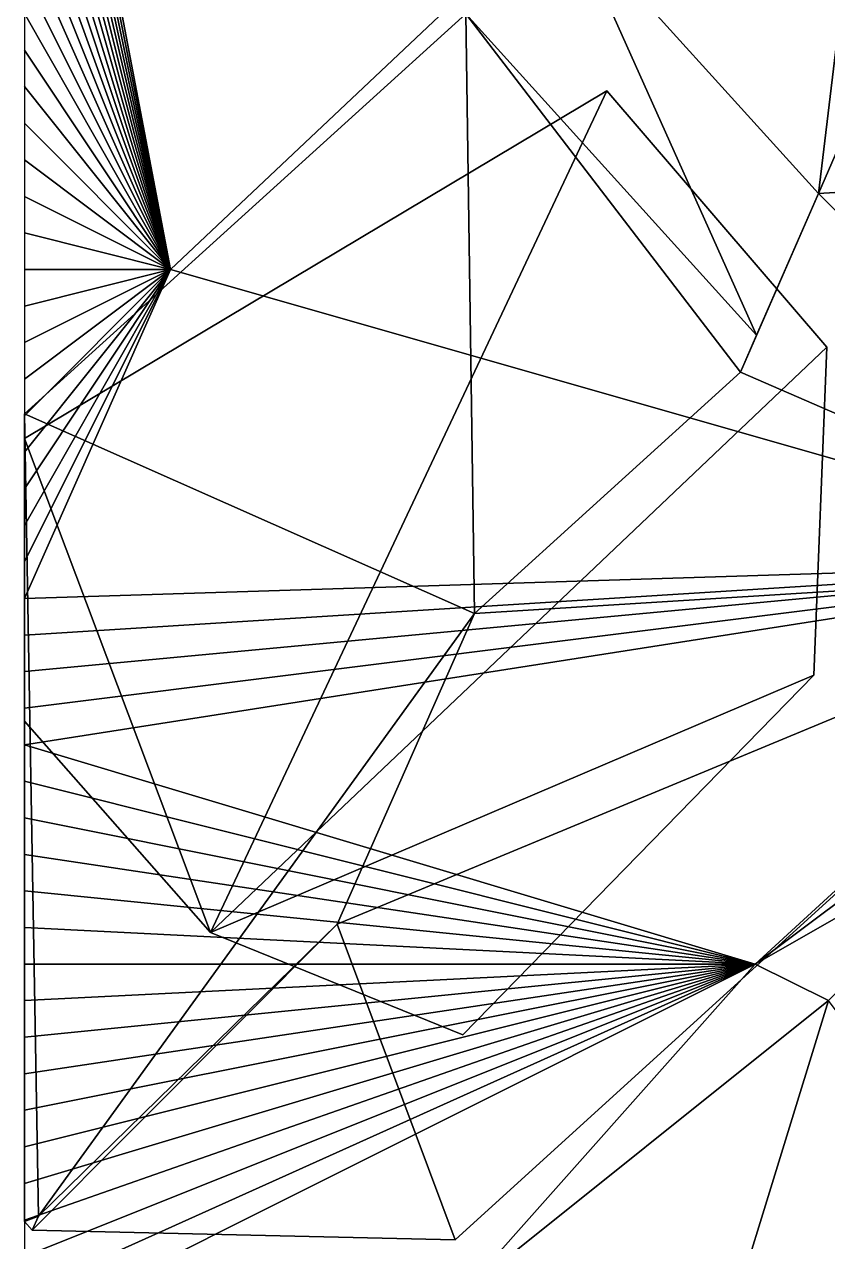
# Model space of a CAD drawing. Header units: metres. Extents: x -1103 to 901, y -902 to 905.
# Drawn here: x -1100 to -1056, y -669.2 to -602.6 of the extents above; entities that cross this region are included whole.
import ezdxf

# ---------------------------------------------------------------- set-up
doc = ezdxf.new("R2010")
doc.units = ezdxf.units.M
for name, color, linetype in [('OSM_BUILDING_FOOTPRINTS', 7, 'CONTINUOUS'), ('OSM_BUILDING_ROOFS', 1, 'CONTINUOUS'), ('OSM_BUILDING_WALLS', 8, 'CONTINUOUS'), ('OSM_TERRAIN', 3, 'CONTINUOUS')]:
    doc.layers.add(name, color=color, linetype=linetype)

msp = doc.modelspace()

# ---------------------------------------------------------------- linework, layer by layer
at = {"layer": 'OSM_BUILDING_FOOTPRINTS'}
for points in [[(-1036.042, -632.385, 10.942), (-1036.33, -610.599, 10.942), (-1032.527, -602.968, 10.942), (-1052.38, -580.762, 10.942), (-1052.866, -581.205, 10.942), (-1070.132, -596.843, 10.942), (-1075.846, -602.018, 10.942), (-1100, -623.894, 10.942), (-1100, -668.084, 10.942), (-1099.577, -668.55, 10.942), (-1076.431, -669.091, 10.942)], [(-1056.789, -638.203, 10.967), (-1056.082, -620.254, 10.967), (-1068.131, -606.221, 10.967), (-1100, -625.239, 10.967), (-1100, -640.702, 10.967), (-1089.806, -652.271, 10.967), (-1076, -657.877, 10.967)]]:
    msp.add_polyline3d(points, close=True, dxfattribs=at)
at = {"layer": 'OSM_BUILDING_ROOFS'}
for points in [[(-1052.866, -581.205, 31.942), (-1070.132, -596.843, 31.942), (-1056.549, -611.84, 35.226)], [(-1052.866, -581.205, 31.942), (-1056.549, -611.84, 35.226), (-1054.228, -606.511, 34.838)], [(-1070.132, -596.843, 31.942), (-1075.846, -602.018, 31.942), (-1059.927, -619.595, 35.791)], [(-1070.132, -596.843, 31.942), (-1059.927, -619.595, 35.791), (-1056.549, -611.84, 35.226)], [(-1075.846, -602.018, 31.942), (-1100, -623.894, 31.942), (-1075.36, -634.822, 35.942)], [(-1075.846, -602.018, 31.942), (-1075.36, -634.822, 35.942), (-1060.81, -621.621, 35.939)], [(-1075.846, -602.018, 31.942), (-1060.81, -621.621, 35.939), (-1059.927, -619.595, 35.791)], [(-1089.806, -652.271, 37.967), (-1068.131, -606.221, 37.967), (-1100, -625.239, 37.967)], [(-1089.806, -652.271, 37.967), (-1056.082, -620.254, 37.967), (-1068.131, -606.221, 37.967)], [(-1056.549, -611.84, 35.226), (-1036.33, -610.599, 31.942), (-1054.228, -606.511, 34.838)], [(-1056.549, -611.84, 35.226), (-1036.042, -632.385, 31.942), (-1036.33, -610.599, 31.942)], [(-1056.549, -611.84, 35.226), (-1059.927, -619.595, 35.791), (-1060.81, -621.621, 35.939)], [(-1056.549, -611.84, 35.226), (-1060.81, -621.621, 35.939), (-1036.042, -632.385, 31.942)], [(-989.075, -622.288, 21.963), (-994.16, -617.875, 21.963), (-1057.573, -696.351, 21.963)], [(-1089.806, -652.271, 37.967), (-1056.789, -638.203, 37.967), (-1056.082, -620.254, 37.967)], [(-1036.042, -632.385, 31.942), (-1060.81, -621.621, 35.939), (-1075.36, -634.822, 35.942)], [(-989.075, -622.288, 21.963), (-1057.573, -696.351, 21.963), (-1052.621, -700.2, 21.963)], [(-1099.228, -667.786, 32.067), (-1075.36, -634.822, 35.942), (-1100, -623.894, 31.942)], [(-1099.228, -667.786, 32.067), (-1100, -623.894, 31.942), (-1100, -668.084, 31.942)], [(-1089.806, -652.271, 37.967), (-1100, -625.239, 37.967), (-1100, -640.702, 37.967)], [(-1036.042, -632.385, 31.942), (-1075.36, -634.822, 35.942), (-1082.878, -651.814, 34.721)], [(-1036.042, -632.385, 31.942), (-1082.878, -651.814, 34.721), (-1076.431, -669.091, 31.942)], [(-1099.228, -667.786, 32.067), (-1082.878, -651.814, 34.721), (-1075.36, -634.822, 35.942)], [(-1089.806, -652.271, 37.967), (-1076, -657.877, 37.967), (-1056.789, -638.203, 37.967)], [(-1099.577, -668.55, 31.942), (-1076.431, -669.091, 31.942), (-1082.878, -651.814, 34.721)], [(-1099.577, -668.55, 31.942), (-1082.878, -651.814, 34.721), (-1099.228, -667.786, 32.067)], [(-1100, -668.084, 31.942), (-1099.577, -668.55, 31.942), (-1099.228, -667.786, 32.067)]]:
    msp.add_3dface(points, dxfattribs=at)
at = {"layer": 'OSM_BUILDING_WALLS'}
for points in [[(-1075.846, -602.018, 10.942), (-1100, -623.894, 10.942), (-1100, -623.894, 31.942)], [(-1075.846, -602.018, 10.942), (-1100, -623.894, 31.942), (-1075.846, -602.018, 31.942)], [(-1068.131, -606.221, 10.967), (-1100, -625.239, 10.967), (-1100, -625.239, 37.967)], [(-1068.131, -606.221, 10.967), (-1100, -625.239, 37.967), (-1068.131, -606.221, 37.967)], [(-1056.082, -620.254, 10.967), (-1068.131, -606.221, 10.967), (-1068.131, -606.221, 37.967)], [(-1056.082, -620.254, 10.967), (-1068.131, -606.221, 37.967), (-1056.082, -620.254, 37.967)], [(-994.16, -617.875, 11.963), (-1057.573, -696.351, 11.963), (-1057.573, -696.351, 21.963)], [(-994.16, -617.875, 11.963), (-1057.573, -696.351, 21.963), (-994.16, -617.875, 21.963)], [(-1056.789, -638.203, 10.967), (-1056.082, -620.254, 10.967), (-1056.082, -620.254, 37.967)], [(-1056.789, -638.203, 10.967), (-1056.082, -620.254, 37.967), (-1056.789, -638.203, 37.967)], [(-1100, -623.894, 10.942), (-1100, -668.084, 10.942), (-1100, -668.084, 31.942)], [(-1100, -623.894, 10.942), (-1100, -668.084, 31.942), (-1100, -623.894, 31.942)], [(-1100, -625.239, 10.967), (-1100, -640.702, 10.967), (-1100, -640.702, 37.967)], [(-1100, -625.239, 10.967), (-1100, -640.702, 37.967), (-1100, -625.239, 37.967)], [(-1076.431, -669.091, 10.942), (-1036.042, -632.385, 10.942), (-1036.042, -632.385, 31.942)], [(-1076.431, -669.091, 10.942), (-1036.042, -632.385, 31.942), (-1076.431, -669.091, 31.942)], [(-1076, -657.877, 10.967), (-1056.789, -638.203, 10.967), (-1056.789, -638.203, 37.967)], [(-1076, -657.877, 10.967), (-1056.789, -638.203, 37.967), (-1076, -657.877, 37.967)], [(-1100, -640.702, 10.967), (-1089.806, -652.271, 10.967), (-1089.806, -652.271, 37.967)], [(-1100, -640.702, 10.967), (-1089.806, -652.271, 37.967), (-1100, -640.702, 37.967)], [(-1089.806, -652.271, 10.967), (-1076, -657.877, 10.967), (-1076, -657.877, 37.967)], [(-1089.806, -652.271, 10.967), (-1076, -657.877, 37.967), (-1089.806, -652.271, 37.967)], [(-1100, -668.084, 10.942), (-1099.577, -668.55, 10.942), (-1099.577, -668.55, 31.942)], [(-1100, -668.084, 10.942), (-1099.577, -668.55, 31.942), (-1100, -668.084, 31.942)], [(-1099.577, -668.55, 10.942), (-1076.431, -669.091, 10.942), (-1076.431, -669.091, 31.942)], [(-1099.577, -668.55, 10.942), (-1076.431, -669.091, 31.942), (-1099.577, -668.55, 31.942)]]:
    msp.add_3dface(points, dxfattribs=at)
at = {"layer": 'OSM_TERRAIN'}
for points in [[(-1092, -616, 12.959), (-1022, -550, 13.184), (-1100, -574, 12.99)], [(-1036, -632, 13.012), (-1022, -550, 13.184), (-1092, -616, 12.959)], [(-1092, -616, 12.959), (-1100, -574, 12.99), (-1100, -576, 12.981)], [(-1100, -578, 12.972), (-1092, -616, 12.959), (-1100, -576, 12.981)], [(-1100, -580, 12.964), (-1092, -616, 12.959), (-1100, -578, 12.972)], [(-1100, -582, 12.955), (-1092, -616, 12.959), (-1100, -580, 12.964)], [(-1100, -584, 12.947), (-1092, -616, 12.959), (-1100, -582, 12.955)], [(-1100, -586, 12.939), (-1092, -616, 12.959), (-1100, -584, 12.947)], [(-1100, -588, 12.931), (-1092, -616, 12.959), (-1100, -586, 12.939)], [(-1100, -590, 12.926), (-1092, -616, 12.959), (-1100, -588, 12.931)], [(-1100, -592, 12.92), (-1092, -616, 12.959), (-1100, -590, 12.926)], [(-1100, -594, 12.918), (-1092, -616, 12.959), (-1100, -592, 12.92)], [(-1100, -596, 12.918), (-1092, -616, 12.959), (-1100, -594, 12.918)], [(-1100, -598, 12.918), (-1092, -616, 12.959), (-1100, -596, 12.918)], [(-1100, -600, 12.918), (-1092, -616, 12.959), (-1100, -598, 12.918)], [(-1100, -602, 12.918), (-1092, -616, 12.959), (-1100, -600, 12.918)], [(-1100, -604, 12.918), (-1092, -616, 12.959), (-1100, -602, 12.918)], [(-1100, -606, 12.918), (-1092, -616, 12.959), (-1100, -604, 12.918)], [(-1100, -608, 12.894), (-1092, -616, 12.959), (-1100, -606, 12.918)], [(-1100, -610, 12.856), (-1092, -616, 12.959), (-1100, -608, 12.894)], [(-1100, -612, 12.801), (-1092, -616, 12.959), (-1100, -610, 12.856)], [(-1100, -614, 12.704), (-1092, -616, 12.959), (-1100, -612, 12.801)], [(-1100, -614, 12.704), (-1100, -616, 12.606), (-1092, -616, 12.959)], [(-1100, -632, 12.967), (-1092, -616, 12.959), (-1100, -630, 12.967)], [(-1100, -632, 12.967), (-1100, -634, 12.967), (-1092, -616, 12.959)], [(-1100, -634, 12.967), (-1036, -632, 13.012), (-1092, -616, 12.959)], [(-1100, -630, 12.967), (-1092, -616, 12.959), (-1100, -628, 12.967)], [(-1092, -616, 12.959), (-1100, -626, 12.967), (-1100, -628, 12.967)], [(-1100, -626, 12.967), (-1092, -616, 12.959), (-1100, -624, 12.976)], [(-1100, -624, 12.976), (-1092, -616, 12.959), (-1100, -622, 12.823)], [(-1100, -622, 12.823), (-1092, -616, 12.959), (-1100, -620, 12.575)], [(-1100, -620, 12.575), (-1092, -616, 12.959), (-1100, -618, 12.509)], [(-1100, -618, 12.509), (-1092, -616, 12.959), (-1100, -616, 12.606)], [(-1100, -640, 12.967), (-1100, -642, 12.974), (-1036, -632, 13.012)], [(-1100, -640, 12.967), (-1036, -632, 13.012), (-1100, -638, 12.967)], [(-1100, -642, 12.974), (-1060, -654, 13), (-1036, -632, 13.012)], [(-1100, -638, 12.967), (-1036, -632, 13.012), (-1100, -636, 12.967)], [(-1100, -636, 12.967), (-1036, -632, 13.012), (-1100, -634, 12.967)], [(-1052, -648, 13.209), (-1036, -632, 13.012), (-1060, -654, 13)], [(-1100, -644, 12.985), (-1060, -654, 13), (-1100, -642, 12.974)], [(-1100, -646, 12.996), (-1060, -654, 13), (-1100, -644, 12.985)], [(-1100, -648, 13), (-1060, -654, 13), (-1100, -646, 12.996)], [(-1056, -656, 14.127), (-1046, -646, 13.848), (-1060, -654, 13)], [(-1060, -654, 13), (-1046, -646, 13.848), (-1052, -648, 13.209)], [(-1100, -650, 13), (-1060, -654, 13), (-1100, -648, 13)], [(-1100, -652, 13), (-1060, -654, 13), (-1100, -650, 13)], [(-1100, -654, 13), (-1060, -654, 13), (-1100, -652, 13)], [(-1100, -674, 13), (-1060, -654, 13), (-1100, -672, 13)], [(-1100, -674, 13), (-1076, -672, 13.165), (-1060, -654, 13)], [(-1100, -672, 13), (-1060, -654, 13), (-1100, -670, 13)], [(-1100, -670, 13), (-1060, -654, 13), (-1100, -668, 13)], [(-1100, -668, 13), (-1060, -654, 13), (-1100, -666, 13)], [(-1100, -666, 13), (-1060, -654, 13), (-1100, -664, 13)], [(-1100, -664, 13), (-1060, -654, 13), (-1100, -662, 13)], [(-1100, -662, 13), (-1060, -654, 13), (-1100, -660, 13)], [(-1100, -660, 13), (-1060, -654, 13), (-1100, -658, 13)], [(-1100, -658, 13), (-1060, -654, 13), (-1100, -656, 13)], [(-1100, -656, 13), (-1060, -654, 13), (-1100, -654, 13)], [(-1076, -672, 13.165), (-1056, -656, 14.127), (-1060, -654, 13)], [(-1064, -682, 14.096), (-1056, -656, 14.127), (-1076, -672, 13.165)], [(-1064, -682, 14.096), (-1050, -664, 14.688), (-1056, -656, 14.127)], [(-1064, -682, 14.096), (-1056, -680, 14.292), (-1050, -664, 14.688)]]:
    msp.add_3dface(points, dxfattribs=at)

doc.saveas('drawing.dxf')
